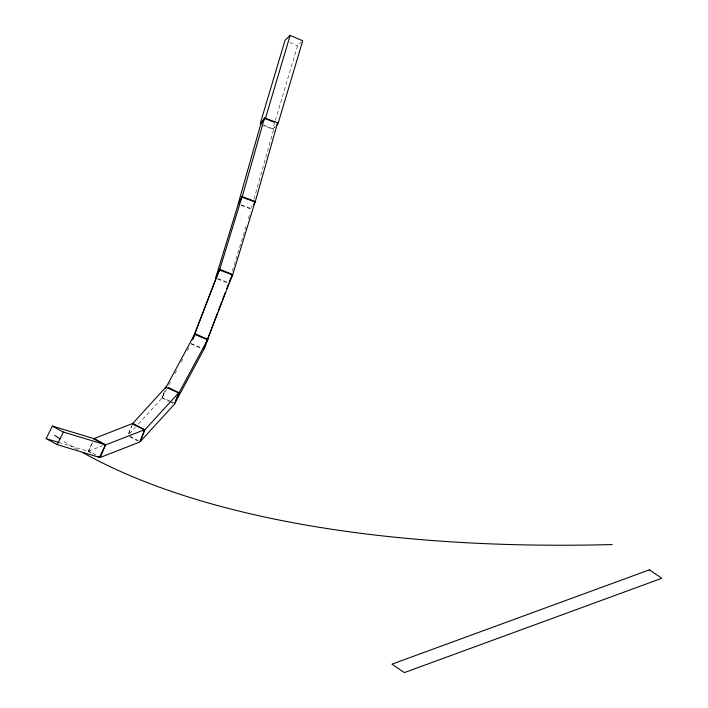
<?xml version="1.0" encoding="UTF-8"?>
<svg xmlns="http://www.w3.org/2000/svg" width="708" height="708" viewBox="0 0 708 708"><rect width="100%" height="100%" fill="white"/><g stroke="black" fill="none" stroke-linecap="round" stroke-linejoin="round"><path stroke-width="0.53" stroke-dasharray="3.54 2.66" d="M251.579 207.55L252.172 205.435M253.968 199.098L273.713 129.396L275.377 126.555M264.137 125.121L272.837 128.856L275.031 121.493M275.341 120.44L297.581 45.737L301.236 42.215M232.304 271.182L246.782 223.958M248.384 218.71L250.322 212.409M128.67 433.5L131.538 425.871M138.361 424.012L162.132 397.984L164.999 390.356M169.973 401.082L162.097 397.569L165.69 388.365M95.846 454.996L88.562 451.155L91.996 442.589M128.679 433.898L132.113 425.331M58.826 442.456L88.358 451.377L92.624 442.677M162.097 397.569L166.743 388.94M168.805 385.108L170.354 382.231M174.991 373.612L176.54 370.735M181.186 362.107L182.735 359.23M187.372 350.602L188.921 347.734M129.44 433.774L135.387 427.269M272.837 128.856L275.031 126.741M88.562 451.155L102.687 445.642M261.624 124.971L273.713 129.396M241.207 204.922L251.278 208.603M241.216 205.47L251.287 209.258M217.692 278.554L227.764 282.342M217.71 279.032L227.719 283.085M190.93 343.495L201.939 347.955M289.846 42.409L297.581 45.737M190.983 343.893L200.833 348.283M170.955 401.516L173.911 402.834M162.132 397.984L168.823 401.259M169.778 401.728L173.602 403.604M129.874 436.34L138.467 440.562M129.741 436.756L137.936 441.075M88.358 451.377L92.96 453.872M77.606 449.642A992.43 392.551 -11.4 0 1 61.826 440.013"/><path stroke-width="1.06" d="M264.509 117.988L242.074 197.205L255.172 201.992L277.607 122.776L264.509 117.988L260.624 124.608L238.189 203.824L241.525 198.151M290.13 35.4L285.014 40.329L260.27 123.457L265.385 118.528L290.13 35.4L302.705 40.807L277.952 123.927L276.492 125.334M242.074 196.55L238.189 204.329L215.674 277.793L219.551 270.005L242.074 196.55L255.163 201.479L232.649 274.934L229.737 280.775M178.85 392.639L144.671 430.057L140.379 441.491L174.557 404.073L178.85 392.639L168.336 387.48M165.716 388.453L166.433 386.541L132.254 423.968L144.671 430.057M192.479 339.415L219.604 269.235L232.605 274.509L203.939 348.761L217.489 313.069M192.665 339.504L219.604 269.235M218.268 311.033L221.746 301.847M222.524 299.811L225.233 292.669M226.781 288.59L228.719 283.492M192.585 339.805L194.974 333.672L207.771 339.38L203.78 349.602L174.894 403.277L178.885 393.046L207.771 339.38M105.359 445.022L100.403 457.395L139.759 442.04L144.715 429.668L132.874 423.419L93.518 438.783L105.359 445.022L144.715 429.668M229.153 282.492L232.605 274.509M46.17 438.633L52.33 426.074L94.518 438.818L105.563 444.81L99.403 457.368L57.224 444.633L46.17 438.633L58.826 442.456M57.224 444.633L63.384 432.075L105.563 444.81M253.712 204.4L255.163 201.479M194.974 333.672L166.088 387.338L178.885 393.046M219.551 270.005L232.649 274.934M194.824 334.512L207.825 339.778M265.385 118.528L274.084 122.263M52.33 426.074L63.384 432.075M97.562 456.368L99.403 457.368M612.137 544.558A992.43 392.551 -11.4 0 1 82.447 452.403M60.047 438.854A992.43 392.551 -11.4 0 1 54.782 435.349M649.404 569.843L391.966 664.166L404.383 672.6L661.83 578.277L649.404 569.843"/></g></svg>
